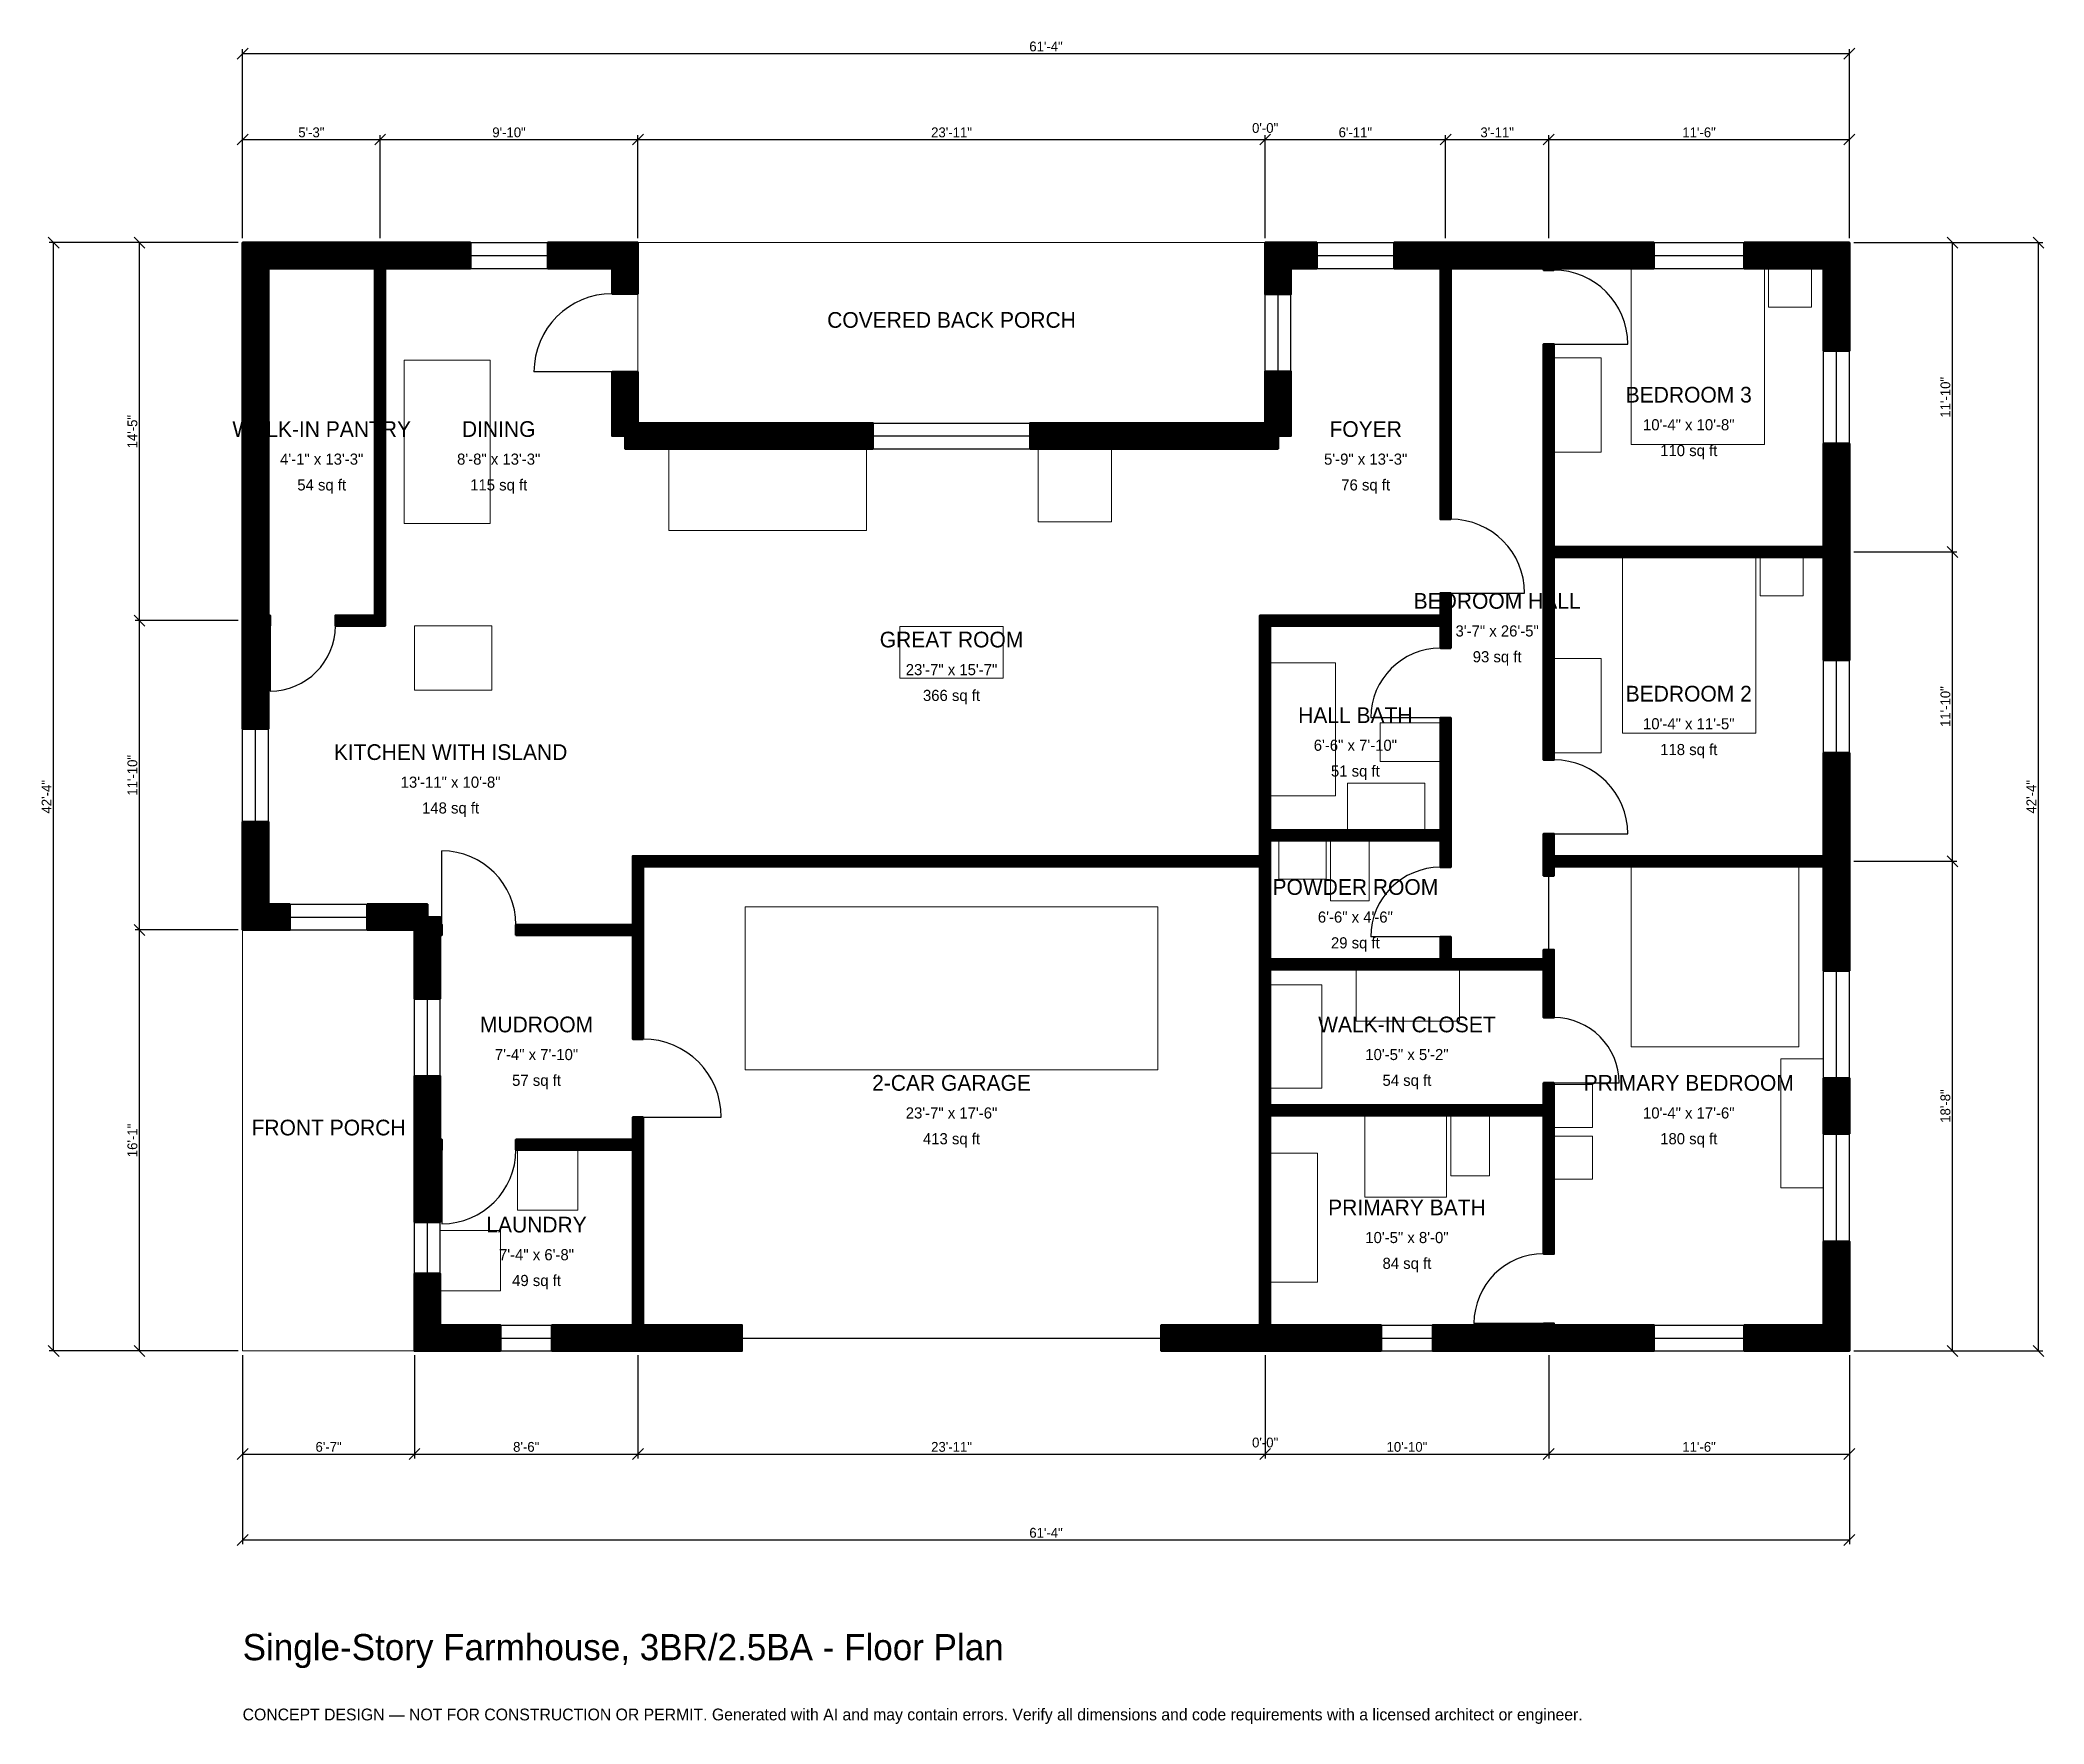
# Model space of a CAD drawing. Header units: inches. Extents: x -93 to 825, y -171 to 601.
import ezdxf
from ezdxf.enums import TextEntityAlignment as Align

# ---------------------------------------------------------------- set-up
doc = ezdxf.new("R2010")
doc.units = ezdxf.units.IN
doc.header["$MEASUREMENT"] = 0
doc.linetypes.add('DASHED', pattern=[0.6, 0.5, -0.1])
for name, color, linetype, lineweight in [('A-ANNO-DIMS', 1, 'Continuous', 13), ('A-ANNO-TEXT', 7, 'Continuous', 18), ('A-AREA-IDEN', 7, 'Continuous', 18), ('A-DOOR', 2, 'Continuous', 25), ('A-FLOR-FIXT', 9, 'Continuous', 13), ('A-FURN', 9, 'Continuous', 13), ('A-GLAZ', 4, 'Continuous', 25), ('A-SITE-PAVE', 8, 'Continuous', 13), ('A-WALL', 7, 'Continuous', 50), ('A-WALL-PATT', 8, 'Continuous', 13)]:
    doc.layers.add(name, color=color, linetype=linetype, lineweight=lineweight)
doc.dimstyles.new('PLAN', dxfattribs={"dimtxt": 4.5, "dimasz": 3, "dimexe": 2, "dimexo": 2, "dimgap": 1, "dimtad": 1, "dimdec": 0, "dimlunit": 4, "dimtsz": 2.5, "dimcen": 2.5, "dimclrd": 1, "dimclre": 1, "dimazin": 3, "dimtfac": 1, "dimtmove": 0, "dimatfit": 3})

msp = doc.modelspace()

# ---------------------------------------------------------------- hatches: boundary and pattern name
at = {"layer": 'A-WALL-PATT'}
h = msp.add_hatch(dxfattribs=at)
h.set_pattern_fill('ANSI31', color=8, scale=0.8)
h.paths.add_polyline_path([(175.1969, 0), (141.7323, 0), (141.7323, 11.811), (175.1969, 11.811), (178.7402, 11.811), (178.7402, 92.126), (125.1969, 92.126), (125.1969, 96.8504), (178.7402, 96.8504), (178.7402, 107.0866), (183.4646, 107.0866), (183.4646, 96.8504), (183.4646, 92.126), (183.4646, 11.811), (187.0079, 11.811), (228.7402, 11.811), (228.7402, 0), (187.0079, 0), (183.4646, 0), (183.4646, 0), (178.7402, 0), (178.7402, 0), (175.1969, 0)])
h.paths.add_polyline_path([(90.5512, 0), (90.5512, 0), (78.7402, 0), (78.7402, 0), (78.7401, 0), (78.7401, 11.811), (78.7402, 11.811), (78.7402, 35.4331), (90.5512, 35.4331), (90.5512, 11.811), (118.1102, 11.811), (118.1102, 0), (90.5512, 0)])
h.paths.add_polyline_path([(78.7402, 88.5827), (78.7402, 92.126), (78.7401, 92.126), (78.7401, 96.8504), (78.7402, 96.8504), (78.7402, 100.3937), (78.7402, 125.9843), (90.5512, 125.9843), (90.5512, 100.3937), (90.5512, 96.8504), (91.3386, 96.8504), (91.3386, 92.126), (90.5512, 92.126), (90.5512, 88.5827), (90.5512, 59.0551), (78.7402, 59.0551), (78.7402, 88.5827)])
h.paths.add_polyline_path([(78.7402, 190.5512), (78.7401, 190.5512), (78.7401, 192.9133), (76.378, 192.9133), (76.378, 192.9134), (57.0866, 192.9134), (57.0866, 204.7244), (84.6457, 204.7244), (84.6457, 198.8189), (90.5512, 198.8189), (90.5512, 195.2756), (91.3386, 195.2756), (91.3386, 190.5512), (90.5512, 190.5512), (90.5512, 161.4173), (78.7402, 161.4173), (78.7402, 190.5512)])
h.paths.add_polyline_path([(11.811, 192.9134), (11.811, 192.9133), (0, 192.9133), (0, 192.9134), (0, 192.9134), (0, 204.7244), (0, 204.7244), (0, 242.5197), (11.811, 242.5197), (11.811, 204.7244), (21.6535, 204.7244), (21.6535, 192.9134), (11.811, 192.9134)])
h.paths.add_polyline_path([(0, 328.7402), (0, 332.2835), (0, 332.2835), (0, 337.0079), (0, 337.0079), (0, 340.5512), (0, 496.063), (0, 496.063), (0, 507.874), (0, 507.874), (0, 507.8741), (11.811, 507.8741), (11.811, 507.874), (57.0866, 507.874), (60.6299, 507.874), (60.6299, 507.8741), (65.3543, 507.8741), (65.3543, 507.874), (68.8976, 507.874), (104.3307, 507.874), (104.3307, 496.063), (68.8976, 496.063), (65.3543, 496.063), (65.3543, 337.0079), (65.3543, 332.2835), (60.6299, 332.2835), (42.5197, 332.2835), (42.5197, 337.0079), (60.6299, 337.0079), (60.6299, 496.063), (57.0866, 496.063), (11.811, 496.063), (11.811, 340.5512), (11.811, 337.0079), (12.5984, 337.0079), (12.5984, 332.2835), (11.811, 332.2835), (11.811, 328.7402), (11.811, 285.0394), (0, 285.0394), (0, 328.7402)])
h.paths.add_polyline_path([(169.2913, 507.874), (169.2913, 507.8741), (181.1024, 507.8741), (181.1024, 507.874), (181.1024, 507.874), (181.1024, 496.063), (181.1024, 496.063), (181.1024, 484.4488), (169.2913, 484.4488), (169.2913, 496.063), (139.7638, 496.063), (139.7638, 507.874), (169.2913, 507.874)])
h.paths.add_polyline_path([(181.1024, 425.1968), (288.7795, 425.1968), (288.7795, 413.3858), (175.1969, 413.3858), (175.1969, 419.2913), (169.2913, 419.2913), (169.2913, 448.622), (181.1024, 448.622), (181.1024, 425.1968)])
h.paths.add_polyline_path([(468.5039, 425.1968), (468.5039, 448.8189), (480.315, 448.8189), (480.315, 419.2913), (474.4094, 419.2913), (474.4094, 413.3858), (360.8268, 413.3858), (360.8268, 425.1968), (468.5039, 425.1968)])
h.paths.add_polyline_path([(468.5039, 496.063), (468.5039, 496.063), (468.5039, 507.874), (468.5039, 507.874), (468.5039, 507.8741), (480.315, 507.8741), (480.315, 507.874), (492.126, 507.874), (492.126, 496.063), (480.315, 496.063), (480.315, 484.252), (468.5039, 484.252), (468.5039, 496.063)])
h.paths.add_polyline_path([(545.2756, 507.874), (548.8189, 507.874), (548.8189, 507.8741), (553.5433, 507.8741), (553.5433, 507.874), (557.0866, 507.874), (592.5197, 507.874), (596.063, 507.874), (596.063, 507.8741), (600.7874, 507.8741), (600.7874, 507.874), (604.3307, 507.874), (646.6535, 507.874), (646.6535, 496.063), (604.3307, 496.063), (600.7874, 496.063), (600.7874, 495.2756), (596.063, 495.2756), (596.063, 496.063), (592.5197, 496.063), (557.0866, 496.063), (553.5433, 496.063), (553.5433, 381.1024), (548.8189, 381.1024), (548.8189, 496.063), (545.2756, 496.063), (527.5591, 496.063), (527.5591, 507.874), (545.2756, 507.874)])
h.paths.add_polyline_path([(724.4094, 507.874), (724.4094, 507.8741), (736.2205, 507.8741), (736.2205, 507.874), (736.2205, 507.874), (736.2205, 496.063), (736.2205, 496.063), (736.2205, 458.2677), (724.4094, 458.2677), (724.4094, 496.063), (687.9921, 496.063), (687.9921, 507.874), (724.4094, 507.874)])
h.paths.add_polyline_path([(736.2205, 372.0472), (736.2205, 368.5039), (736.2205, 368.5039), (736.2205, 363.7795), (736.2205, 363.7795), (736.2205, 360.2362), (736.2205, 316.5354), (724.4094, 316.5354), (724.4094, 360.2362), (724.4094, 363.7795), (600.7874, 363.7795), (600.7874, 270.8661), (596.063, 270.8661), (596.063, 363.7795), (596.063, 368.5039), (596.063, 461.4173), (600.7874, 461.4173), (600.7874, 368.5039), (724.4094, 368.5039), (724.4094, 372.0472), (724.4094, 415.748), (736.2205, 415.748), (736.2205, 372.0472)])
h.paths.add_polyline_path([(736.2205, 230.315), (736.2205, 226.7717), (736.2205, 226.7717), (736.2205, 222.0472), (736.2205, 222.0472), (736.2205, 218.5039), (736.2205, 174.2126), (724.4094, 174.2126), (724.4094, 218.5039), (724.4094, 222.0472), (600.7874, 222.0472), (600.7874, 217.7165), (596.063, 217.7165), (596.063, 222.0472), (596.063, 226.7717), (596.063, 237.0079), (600.7874, 237.0079), (600.7874, 226.7717), (724.4094, 226.7717), (724.4094, 230.315), (724.4094, 274.0157), (736.2205, 274.0157), (736.2205, 230.315)])
h.paths.add_polyline_path([(736.2205, 99.4094), (724.4094, 99.4094), (724.4094, 125), (736.2205, 125), (736.2205, 99.4094)])
h.paths.add_polyline_path([(736.2205, 11.811), (736.2205, 11.811), (736.2205, 0), (736.2205, 0), (736.2205, 0), (736.2205, 0), (724.4094, 0), (724.4094, 0), (687.9921, 0), (687.9921, 11.811), (724.4094, 11.811), (724.4094, 50.1969), (736.2205, 50.1969), (736.2205, 11.811)])
h.paths.add_polyline_path([(604.3307, 0), (600.7874, 0), (600.7874, 0), (596.063, 0), (596.063, 0), (592.5197, 0), (545.2756, 0), (545.2756, 11.811), (592.5197, 11.811), (596.063, 11.811), (596.063, 12.5984), (600.7874, 12.5984), (600.7874, 11.811), (604.3307, 11.811), (646.6535, 11.811), (646.6535, 0), (604.3307, 0)])
h.paths.add_polyline_path([(474.4094, 0), (470.8661, 0), (470.8661, 0), (466.1417, 0), (466.1417, 0), (462.5984, 0), (420.8661, 0), (420.8661, 11.811), (462.5984, 11.811), (466.1417, 11.811), (466.1417, 107.874), (466.1417, 112.5984), (466.1417, 174.8031), (466.1417, 179.5276), (466.1417, 222.0472), (183.4646, 222.0472), (183.4646, 195.2756), (183.4646, 190.5512), (183.4646, 142.9134), (178.7402, 142.9134), (178.7402, 190.5512), (125.1969, 190.5512), (125.1969, 195.2756), (178.7402, 195.2756), (178.7402, 222.0472), (178.7402, 226.7717), (183.4646, 226.7717), (466.1417, 226.7717), (466.1417, 233.8583), (466.1417, 238.5827), (466.1417, 337.0079), (466.1417, 337.0079), (470.8661, 337.0079), (548.8189, 337.0079), (548.8189, 347.2441), (553.5433, 347.2441), (553.5433, 337.0079), (553.5433, 332.2835), (553.5433, 322.0472), (548.8189, 322.0472), (548.8189, 332.2835), (470.8661, 332.2835), (470.8661, 238.5827), (548.8189, 238.5827), (548.8189, 290.1575), (553.5433, 290.1575), (553.5433, 238.5827), (553.5433, 233.8583), (553.5433, 221.6535), (548.8189, 221.6535), (548.8189, 233.8583), (470.8661, 233.8583), (470.8661, 226.7717), (470.8661, 222.0472), (470.8661, 179.5276), (548.8189, 179.5276), (548.8189, 189.7638), (553.5433, 189.7638), (553.5433, 179.5276), (596.063, 179.5276), (596.063, 183.8583), (600.7874, 183.8583), (600.7874, 179.5276), (600.7874, 174.8031), (600.7874, 152.7559), (596.063, 152.7559), (596.063, 174.8031), (553.5433, 174.8031), (548.8189, 174.8031), (470.8661, 174.8031), (470.8661, 112.5984), (596.063, 112.5984), (596.063, 122.8346), (600.7874, 122.8346), (600.7874, 112.5984), (600.7874, 107.874), (600.7874, 44.4882), (596.063, 44.4882), (596.063, 107.874), (470.8661, 107.874), (470.8661, 11.811), (474.4094, 11.811), (521.6535, 11.811), (521.6535, 0), (474.4094, 0)])

# ---------------------------------------------------------------- linework, layer by layer
at = {"layer": 'A-DOOR'}
for p, q in [((600.7874, 461.4173), (634.6457, 461.4173)), ((169.2913, 448.622), (133.4646, 448.622)), ((553.5433, 347.2441), (587.4016, 347.2441)), ((12.5984, 332.2835), (12.5984, 302.3622)), ((548.8189, 290.1575), (516.9291, 290.1575)), ((600.7874, 237.0079), (634.6457, 237.0079)), ((91.3386, 195.2756), (91.3386, 229.1339)), ((598.4252, 183.8583), (598.4252, 217.7165)), ((548.8189, 189.7638), (516.9291, 189.7638)), ((600.7874, 122.8346), (630.7087, 122.8346)), ((183.4646, 107.0866), (219.2913, 107.0866)), ((91.3386, 92.126), (91.3386, 58.2677)), ((596.063, 12.5984), (564.1732, 12.5984))]:
    msp.add_line(p, q, dxfattribs=at)
at = {"layer": 'A-DOOR', "linetype": 'DASHED'}
msp.add_line((228.7402, 5.9055), (420.8661, 5.9055), dxfattribs=at)
at = {"layer": 'A-DOOR'}
for centre, radius, start, end in [((600.7874, 461.4173), 33.8583, 0, 90), ((169.2913, 448.622), 35.8268, 90, 180), ((553.5433, 347.2441), 33.8583, 0, 90), ((12.5984, 332.2835), 29.9213, 270, 360), ((548.8189, 290.1575), 31.8898, 90, 180), ((600.7874, 237.0079), 33.8583, 0, 90), ((91.3386, 195.2756), 33.8583, 0, 90), ((548.8189, 189.7638), 31.8898, 90, 180), ((600.7874, 122.8346), 29.9213, 0, 90), ((183.4646, 107.0866), 35.8268, 0, 90), ((91.3386, 92.126), 33.8583, 270, 360), ((596.063, 12.5984), 31.8898, 90, 180)]:
    msp.add_arc(centre, radius, start, end, dxfattribs=at)
at = {"layer": 'A-FLOR-FIXT'}
for points in [[(470.8661, 254.3307), (500.7874, 254.3307), (500.7874, 315.3543), (470.8661, 315.3543)], [(521.2598, 270.0787), (548.8189, 270.0787), (548.8189, 287.7953), (521.2598, 287.7953)], [(506.2992, 238.5827), (541.7323, 238.5827), (541.7323, 260.2362), (506.2992, 260.2362)], [(474.8031, 216.1417), (496.4567, 216.1417), (496.4567, 233.8583), (474.8031, 233.8583)], [(498.4252, 206.2992), (516.1417, 206.2992), (516.1417, 233.8583), (498.4252, 233.8583)], [(514.1732, 70.4724), (551.5748, 70.4724), (551.5748, 107.874), (514.1732, 107.874)], [(553.5433, 80.315), (571.2598, 80.315), (571.2598, 107.874), (553.5433, 107.874)], [(470.8661, 31.4961), (492.5197, 31.4961), (492.5197, 90.5512), (470.8661, 90.5512)]]:
    msp.add_lwpolyline(points, close=True, dxfattribs=at)
at = {"layer": 'A-FURN'}
for points in [[(636.2205, 415.3543), (697.2441, 415.3543), (697.2441, 496.063), (636.2205, 496.063)], [(699.2126, 478.3465), (718.8976, 478.3465), (718.8976, 496.063), (699.2126, 496.063)], [(74.0157, 379.1339), (113.3858, 379.1339), (113.3858, 453.937), (74.0157, 453.937)], [(600.7874, 411.811), (622.4409, 411.811), (622.4409, 455.1181), (600.7874, 455.1181)], [(195.2756, 375.9843), (285.8268, 375.9843), (285.8268, 413.3858), (195.2756, 413.3858)], [(364.5669, 379.9213), (398.0315, 379.9213), (398.0315, 413.3858), (364.5669, 413.3858)], [(632.2835, 283.0709), (693.3071, 283.0709), (693.3071, 363.7795), (632.2835, 363.7795)], [(695.2756, 346.063), (714.9606, 346.063), (714.9606, 363.7795), (695.2756, 363.7795)], [(78.7402, 302.7559), (114.1732, 302.7559), (114.1732, 332.2835), (78.7402, 332.2835)], [(301.1811, 308.2677), (348.4252, 308.2677), (348.4252, 331.8898), (301.1811, 331.8898)], [(600.7874, 274.0157), (622.4409, 274.0157), (622.4409, 317.3228), (600.7874, 317.3228)], [(636.2205, 139.3701), (712.9921, 139.3701), (712.9921, 222.0472), (636.2205, 222.0472)], [(230.315, 128.7402), (419.2913, 128.7402), (419.2913, 203.5433), (230.315, 203.5433)], [(510.2362, 151.1811), (557.4803, 151.1811), (557.4803, 174.8031), (510.2362, 174.8031)], [(470.8661, 120.4724), (494.4882, 120.4724), (494.4882, 167.7165), (470.8661, 167.7165)], [(704.7244, 74.8031), (724.4094, 74.8031), (724.4094, 133.8583), (704.7244, 133.8583)], [(600.7874, 102.3622), (618.5039, 102.3622), (618.5039, 122.0472), (600.7874, 122.0472)], [(125.9843, 64.5669), (153.5433, 64.5669), (153.5433, 92.126), (125.9843, 92.126)], [(600.7874, 78.7402), (618.5039, 78.7402), (618.5039, 98.4252), (600.7874, 98.4252)], [(90.5512, 27.5591), (118.1102, 27.5591), (118.1102, 55.1181), (90.5512, 55.1181)]]:
    msp.add_lwpolyline(points, close=True, dxfattribs=at)
at = {"layer": 'A-GLAZ'}
for p, q in [((104.3307, 507.874), (139.7638, 507.874)), ((492.126, 507.874), (527.5591, 507.874)), ((646.6535, 507.874), (687.9921, 507.874)), ((104.3307, 501.9685), (139.7638, 501.9685)), ((104.3307, 496.063), (139.7638, 496.063)), ((492.126, 501.9685), (527.5591, 501.9685)), ((492.126, 496.063), (527.5591, 496.063)), ((646.6535, 501.9685), (687.9921, 501.9685)), ((646.6535, 496.063), (687.9921, 496.063)), ((468.5039, 448.8189), (468.5039, 484.252)), ((474.4094, 448.8189), (474.4094, 484.252)), ((480.315, 448.8189), (480.315, 484.252)), ((724.4094, 415.748), (724.4094, 458.2677)), ((730.315, 415.748), (730.315, 458.2677)), ((736.2205, 415.748), (736.2205, 458.2677)), ((288.7795, 425.1968), (360.8268, 425.1968)), ((288.7795, 419.2913), (360.8268, 419.2913)), ((288.7795, 413.3858), (360.8268, 413.3858)), ((724.4094, 274.0157), (724.4094, 316.5354)), ((730.315, 274.0157), (730.315, 316.5354)), ((736.2205, 274.0157), (736.2205, 316.5354)), ((0, 242.5197), (0, 285.0394)), ((5.9055, 242.5197), (5.9055, 285.0394)), ((11.811, 242.5197), (11.811, 285.0394)), ((21.6535, 204.7244), (57.0866, 204.7244)), ((21.6535, 198.8189), (57.0866, 198.8189)), ((21.6535, 192.9134), (57.0866, 192.9134)), ((724.4094, 125), (724.4094, 174.2126)), ((730.315, 125), (730.315, 174.2126)), ((736.2205, 125), (736.2205, 174.2126)), ((78.7402, 125.9843), (78.7402, 161.4173)), ((84.6457, 125.9843), (84.6457, 161.4173)), ((90.5512, 125.9843), (90.5512, 161.4173)), ((724.4094, 50.1969), (724.4094, 99.4094)), ((730.315, 50.1969), (730.315, 99.4094)), ((736.2205, 50.1969), (736.2205, 99.4094)), ((78.7402, 35.4331), (78.7402, 59.0551)), ((84.6457, 35.4331), (84.6457, 59.0551)), ((90.5512, 35.4331), (90.5512, 59.0551)), ((118.1102, 11.811), (141.7323, 11.811)), ((521.6535, 11.811), (545.2756, 11.811)), ((646.6535, 11.811), (687.9921, 11.811)), ((118.1102, 5.9055), (141.7323, 5.9055)), ((118.1102, 0), (141.7323, 0)), ((521.6535, 5.9055), (545.2756, 5.9055)), ((521.6535, 0), (545.2756, 0)), ((646.6535, 5.9055), (687.9921, 5.9055)), ((646.6535, 0), (687.9921, 0))]:
    msp.add_line(p, q, dxfattribs=at)
at = {"layer": 'A-SITE-PAVE', "linetype": 'DASHED'}
for points in [[(181.1024, 425.1968), (468.5039, 425.1968), (468.5039, 507.874), (181.1024, 507.874)], [(0, 0), (78.7402, 0), (78.7402, 192.9134), (0, 192.9134)]]:
    msp.add_lwpolyline(points, close=True, dxfattribs=at)
at = {"layer": 'A-WALL'}
for points in [[(0, 328.7402), (0, 332.2835), (0, 332.2835), (0, 337.0079), (0, 337.0079), (0, 340.5512), (0, 496.063), (0, 496.063), (0, 507.874), (0, 507.874), (0, 507.8741), (11.811, 507.8741), (11.811, 507.874), (57.0866, 507.874), (60.6299, 507.874), (60.6299, 507.8741), (65.3543, 507.8741), (65.3543, 507.874), (68.8976, 507.874), (104.3307, 507.874), (104.3307, 496.063), (68.8976, 496.063), (65.3543, 496.063), (65.3543, 337.0079), (65.3543, 332.2835), (60.6299, 332.2835), (42.5197, 332.2835), (42.5197, 337.0079), (60.6299, 337.0079), (60.6299, 496.063), (57.0866, 496.063), (11.811, 496.063), (11.811, 340.5512), (11.811, 337.0079), (12.5984, 337.0079), (12.5984, 332.2835), (11.811, 332.2835), (11.811, 328.7402), (11.811, 285.0394), (0, 285.0394), (0, 328.7402)], [(169.2913, 507.874), (169.2913, 507.8741), (181.1024, 507.8741), (181.1024, 507.874), (181.1024, 507.874), (181.1024, 496.063), (181.1024, 496.063), (181.1024, 484.4488), (169.2913, 484.4488), (169.2913, 496.063), (139.7638, 496.063), (139.7638, 507.874), (169.2913, 507.874)], [(468.5039, 496.063), (468.5039, 496.063), (468.5039, 507.874), (468.5039, 507.874), (468.5039, 507.8741), (480.315, 507.8741), (480.315, 507.874), (492.126, 507.874), (492.126, 496.063), (480.315, 496.063), (480.315, 484.252), (468.5039, 484.252), (468.5039, 496.063)], [(545.2756, 507.874), (548.8189, 507.874), (548.8189, 507.8741), (553.5433, 507.8741), (553.5433, 507.874), (557.0866, 507.874), (592.5197, 507.874), (596.063, 507.874), (596.063, 507.8741), (600.7874, 507.8741), (600.7874, 507.874), (604.3307, 507.874), (646.6535, 507.874), (646.6535, 496.063), (604.3307, 496.063), (600.7874, 496.063), (600.7874, 495.2756), (596.063, 495.2756), (596.063, 496.063), (592.5197, 496.063), (557.0866, 496.063), (553.5433, 496.063), (553.5433, 381.1024), (548.8189, 381.1024), (548.8189, 496.063), (545.2756, 496.063), (527.5591, 496.063), (527.5591, 507.874), (545.2756, 507.874)], [(724.4094, 507.874), (724.4094, 507.8741), (736.2205, 507.8741), (736.2205, 507.874), (736.2205, 507.874), (736.2205, 496.063), (736.2205, 496.063), (736.2205, 458.2677), (724.4094, 458.2677), (724.4094, 496.063), (687.9921, 496.063), (687.9921, 507.874), (724.4094, 507.874)], [(736.2205, 372.0472), (736.2205, 368.5039), (736.2205, 368.5039), (736.2205, 363.7795), (736.2205, 363.7795), (736.2205, 360.2362), (736.2205, 316.5354), (724.4094, 316.5354), (724.4094, 360.2362), (724.4094, 363.7795), (600.7874, 363.7795), (600.7874, 270.8661), (596.063, 270.8661), (596.063, 363.7795), (596.063, 368.5039), (596.063, 461.4173), (600.7874, 461.4173), (600.7874, 368.5039), (724.4094, 368.5039), (724.4094, 372.0472), (724.4094, 415.748), (736.2205, 415.748), (736.2205, 372.0472)], [(181.1024, 425.1968), (288.7795, 425.1968), (288.7795, 413.3858), (175.1969, 413.3858), (175.1969, 419.2913), (169.2913, 419.2913), (169.2913, 448.622), (181.1024, 448.622), (181.1024, 425.1968)], [(468.5039, 425.1968), (468.5039, 448.8189), (480.315, 448.8189), (480.315, 419.2913), (474.4094, 419.2913), (474.4094, 413.3858), (360.8268, 413.3858), (360.8268, 425.1968), (468.5039, 425.1968)], [(474.4094, 0), (470.8661, 0), (470.8661, 0), (466.1417, 0), (466.1417, 0), (462.5984, 0), (420.8661, 0), (420.8661, 11.811), (462.5984, 11.811), (466.1417, 11.811), (466.1417, 107.874), (466.1417, 112.5984), (466.1417, 174.8031), (466.1417, 179.5276), (466.1417, 222.0472), (183.4646, 222.0472), (183.4646, 195.2756), (183.4646, 190.5512), (183.4646, 142.9134), (178.7402, 142.9134), (178.7402, 190.5512), (125.1969, 190.5512), (125.1969, 195.2756), (178.7402, 195.2756), (178.7402, 222.0472), (178.7402, 226.7717), (183.4646, 226.7717), (466.1417, 226.7717), (466.1417, 233.8583), (466.1417, 238.5827), (466.1417, 337.0079), (466.1417, 337.0079), (470.8661, 337.0079), (548.8189, 337.0079), (548.8189, 347.2441), (553.5433, 347.2441), (553.5433, 337.0079), (553.5433, 332.2835), (553.5433, 322.0472), (548.8189, 322.0472), (548.8189, 332.2835), (470.8661, 332.2835), (470.8661, 238.5827), (548.8189, 238.5827), (548.8189, 290.1575), (553.5433, 290.1575), (553.5433, 238.5827), (553.5433, 233.8583), (553.5433, 221.6535), (548.8189, 221.6535), (548.8189, 233.8583), (470.8661, 233.8583), (470.8661, 226.7717), (470.8661, 222.0472), (470.8661, 179.5276), (548.8189, 179.5276), (548.8189, 189.7638), (553.5433, 189.7638), (553.5433, 179.5276), (596.063, 179.5276), (596.063, 183.8583), (600.7874, 183.8583), (600.7874, 179.5276), (600.7874, 174.8031), (600.7874, 152.7559), (596.063, 152.7559), (596.063, 174.8031), (553.5433, 174.8031), (548.8189, 174.8031), (470.8661, 174.8031), (470.8661, 112.5984), (596.063, 112.5984), (596.063, 122.8346), (600.7874, 122.8346), (600.7874, 112.5984), (600.7874, 107.874), (600.7874, 44.4882), (596.063, 44.4882), (596.063, 107.874), (470.8661, 107.874), (470.8661, 11.811), (474.4094, 11.811), (521.6535, 11.811), (521.6535, 0), (474.4094, 0)], [(736.2205, 230.315), (736.2205, 226.7717), (736.2205, 226.7717), (736.2205, 222.0472), (736.2205, 222.0472), (736.2205, 218.5039), (736.2205, 174.2126), (724.4094, 174.2126), (724.4094, 218.5039), (724.4094, 222.0472), (600.7874, 222.0472), (600.7874, 217.7165), (596.063, 217.7165), (596.063, 222.0472), (596.063, 226.7717), (596.063, 237.0079), (600.7874, 237.0079), (600.7874, 226.7717), (724.4094, 226.7717), (724.4094, 230.315), (724.4094, 274.0157), (736.2205, 274.0157), (736.2205, 230.315)], [(11.811, 192.9134), (11.811, 192.9133), (0, 192.9133), (0, 192.9134), (0, 192.9134), (0, 204.7244), (0, 204.7244), (0, 242.5197), (11.811, 242.5197), (11.811, 204.7244), (21.6535, 204.7244), (21.6535, 192.9134), (11.811, 192.9134)], [(78.7402, 190.5512), (78.7401, 190.5512), (78.7401, 192.9133), (76.378, 192.9133), (76.378, 192.9134), (57.0866, 192.9134), (57.0866, 204.7244), (84.6457, 204.7244), (84.6457, 198.8189), (90.5512, 198.8189), (90.5512, 195.2756), (91.3386, 195.2756), (91.3386, 190.5512), (90.5512, 190.5512), (90.5512, 161.4173), (78.7402, 161.4173), (78.7402, 190.5512)], [(78.7402, 88.5827), (78.7402, 92.126), (78.7401, 92.126), (78.7401, 96.8504), (78.7402, 96.8504), (78.7402, 100.3937), (78.7402, 125.9843), (90.5512, 125.9843), (90.5512, 100.3937), (90.5512, 96.8504), (91.3386, 96.8504), (91.3386, 92.126), (90.5512, 92.126), (90.5512, 88.5827), (90.5512, 59.0551), (78.7402, 59.0551), (78.7402, 88.5827)], [(736.2205, 99.4094), (724.4094, 99.4094), (724.4094, 125), (736.2205, 125), (736.2205, 99.4094)], [(175.1969, 0), (141.7323, 0), (141.7323, 11.811), (175.1969, 11.811), (178.7402, 11.811), (178.7402, 92.126), (125.1969, 92.126), (125.1969, 96.8504), (178.7402, 96.8504), (178.7402, 107.0866), (183.4646, 107.0866), (183.4646, 96.8504), (183.4646, 92.126), (183.4646, 11.811), (187.0079, 11.811), (228.7402, 11.811), (228.7402, 0), (187.0079, 0), (183.4646, 0), (183.4646, 0), (178.7402, 0), (178.7402, 0), (175.1969, 0)], [(736.2205, 11.811), (736.2205, 11.811), (736.2205, 0), (736.2205, 0), (736.2205, 0), (736.2205, 0), (724.4094, 0), (724.4094, 0), (687.9921, 0), (687.9921, 11.811), (724.4094, 11.811), (724.4094, 50.1969), (736.2205, 50.1969), (736.2205, 11.811)], [(90.5512, 0), (90.5512, 0), (78.7402, 0), (78.7402, 0), (78.7401, 0), (78.7401, 11.811), (78.7402, 11.811), (78.7402, 35.4331), (90.5512, 35.4331), (90.5512, 11.811), (118.1102, 11.811), (118.1102, 0), (90.5512, 0)], [(604.3307, 0), (600.7874, 0), (600.7874, 0), (596.063, 0), (596.063, 0), (592.5197, 0), (545.2756, 0), (545.2756, 11.811), (592.5197, 11.811), (596.063, 11.811), (596.063, 12.5984), (600.7874, 12.5984), (600.7874, 11.811), (604.3307, 11.811), (646.6535, 11.811), (646.6535, 0), (604.3307, 0)]]:
    msp.add_lwpolyline(points, close=True, dxfattribs=at)

# ---------------------------------------------------------------- texts
at = {"layer": 'A-ANNO-TEXT'}
for s, height, p in [('Single-Story Farmhouse, 3BR/2.5BA - Floor Plan', 12, (0, -141.7323)), ('CONCEPT DESIGN — NOT FOR CONSTRUCTION OR PERMIT. Generated with AI and may contain errors. Verify all dimensions and code requirements with a licensed architect or engineer.', 5.4, (0, -169.2913))]:
    msp.add_text(s, height=height, dxfattribs=at).set_placement(p)
at = {"layer": 'A-AREA-IDEN'}
for s, height, p in [('COVERED BACK PORCH', 7.2, (324.8031, 472.4409)), ('BEDROOM 3', 7.2, (662.5984, 438.189)), ('WALK-IN PANTRY', 7.2, (36.2205, 422.4409)), ('DINING', 7.2, (117.3228, 422.4409)), ('FOYER', 7.2, (514.5669, 422.4409)), ('10\'-4" x 10\'-8"', 5.1, (662.5984, 424.4094)), ('110 sq ft', 5.1, (662.5984, 412.5984)), ('4\'-1" x 13\'-3"', 5.1, (36.2205, 408.6614)), ('8\'-8" x 13\'-3"', 5.1, (117.3228, 408.6614)), ('5\'-9" x 13\'-3"', 5.1, (514.5669, 408.6614)), ('54 sq ft', 5.1, (36.2205, 396.8504)), ('115 sq ft', 5.1, (117.3228, 396.8504)), ('76 sq ft', 5.1, (514.5669, 396.8504)), ('BEDROOM HALL', 7.2, (574.8031, 343.7008)), ('3\'-7" x 26\'-5"', 5.1, (574.8031, 329.9213)), ('GREAT ROOM', 7.2, (324.8031, 325.9843)), ('23\'-7" x 15\'-7"', 5.1, (324.8031, 312.2047)), ('93 sq ft', 5.1, (574.8031, 318.1102)), ('366 sq ft', 5.1, (324.8031, 300.3937)), ('BEDROOM 2', 7.2, (662.5984, 301.1811)), ('HALL BATH', 7.2, (509.8425, 291.3386)), ('10\'-4" x 11\'-5"', 5.1, (662.5984, 287.4016)), ('KITCHEN WITH ISLAND', 7.2, (95.2756, 274.4094)), ('6\'-6" x 7\'-10"', 5.1, (509.8425, 277.5591)), ('118 sq ft', 5.1, (662.5984, 275.5906)), ('51 sq ft', 5.1, (509.8425, 265.748)), ('13\'-11" x 10\'-8"', 5.1, (95.2756, 260.6299)), ('148 sq ft', 5.1, (95.2756, 248.8189)), ('POWDER ROOM', 7.2, (509.8425, 212.5984)), ('6\'-6" x 4\'-6"', 5.1, (509.8425, 198.8189)), ('29 sq ft', 5.1, (509.8425, 187.0079)), ('MUDROOM', 7.2, (134.6457, 149.6063)), ('WALK-IN CLOSET', 7.2, (533.4646, 149.6063)), ('7\'-4" x 7\'-10"', 5.1, (134.6457, 135.8268)), ('10\'-5" x 5\'-2"', 5.1, (533.4646, 135.8268)), ('57 sq ft', 5.1, (134.6457, 124.0157)), ('2-CAR GARAGE', 7.2, (324.8031, 122.8346)), ('54 sq ft', 5.1, (533.4646, 124.0157)), ('PRIMARY BEDROOM', 7.2, (662.5984, 122.8346)), ('23\'-7" x 17\'-6"', 5.1, (324.8031, 109.0551)), ('10\'-4" x 17\'-6"', 5.1, (662.5984, 109.0551)), ('FRONT PORCH', 7.2, (39.3701, 102.3622)), ('413 sq ft', 5.1, (324.8031, 97.2441)), ('180 sq ft', 5.1, (662.5984, 97.2441)), ('PRIMARY BATH', 7.2, (533.4646, 65.748)), ('LAUNDRY', 7.2, (134.6457, 57.874)), ('7\'-4" x 6\'-8"', 5.1, (134.6457, 44.0945)), ('10\'-5" x 8\'-0"', 5.1, (533.4646, 51.9685)), ('84 sq ft', 5.1, (533.4646, 40.1575)), ('49 sq ft', 5.1, (134.6457, 32.2835))]:
    msp.add_text(s, height=height, dxfattribs=at).set_placement(p, align=Align.MIDDLE_CENTER)

# ---------------------------------------------------------------- dimensions: what is measured, and where the dimension line sits
at = {"layer": 'A-ANNO-DIMS'}
for base, p1, p2, text in [((0, 594.4882), (0, 507.874), (736.2205, 507.874), '61\'-4"'), ((0, 555.1181), (0, 507.874), (62.9921, 507.874), '5\'-3"'), ((62.9921, 555.1181), (62.9921, 507.874), (181.1024, 507.874), '9\'-10"'), ((181.1024, 555.1181), (181.1024, 507.874), (468.5039, 507.874), '23\'-11"'), ((468.5039, 555.1181), (468.5039, 507.874), (468.5039, 507.874), '0\'-0"'), ((468.5039, 555.1181), (468.5039, 507.874), (551.1811, 507.874), '6\'-11"'), ((551.1811, 555.1181), (551.1811, 507.874), (598.4252, 507.874), '3\'-11"'), ((598.4252, 555.1181), (598.4252, 507.874), (736.2205, 507.874), '11\'-6"'), ((0, -47.2441), (0, 0), (78.7402, 0), '6\'-7"'), ((0, -86.6142), (0, 0), (736.2205, 0), '61\'-4"'), ((78.7402, -47.2441), (78.7402, 0), (181.1024, 0), '8\'-6"'), ((181.1024, -47.2441), (181.1024, 0), (468.5039, 0), '23\'-11"'), ((468.5039, -47.2441), (468.5039, 0), (468.5039, 0), '0\'-0"'), ((468.5039, -47.2441), (468.5039, 0), (598.4252, 0), '10\'-10"'), ((598.4252, -47.2441), (598.4252, 0), (736.2205, 0), '11\'-6"')]:
    msp.add_linear_dim(base=base, p1=p1, p2=p2, text=text, dimstyle='PLAN', dxfattribs=at).render()
for base, p1, p2, text in [((-86.6142, 0), (0, 0), (0, 507.874), '42\'-4"'), ((-47.2441, 334.6457), (0, 334.6457), (0, 507.874), '14\'-5"'), ((783.4646, 366.1417), (736.2205, 366.1417), (736.2205, 507.874), '11\'-10"'), ((822.8346, 0), (736.2205, 0), (736.2205, 507.874), '42\'-4"'), ((783.4646, 224.4094), (736.2205, 224.4094), (736.2205, 366.1417), '11\'-10"'), ((-47.2441, 192.9134), (0, 192.9134), (0, 334.6457), '11\'-10"'), ((783.4646, 0), (736.2205, 0), (736.2205, 224.4094), '18\'-8"'), ((-47.2441, 0), (0, 0), (0, 192.9134), '16\'-1"')]:
    msp.add_linear_dim(base=base, p1=p1, p2=p2, angle=90, text=text, dimstyle='PLAN', dxfattribs=at).render()

doc.saveas('drawing.dxf')
